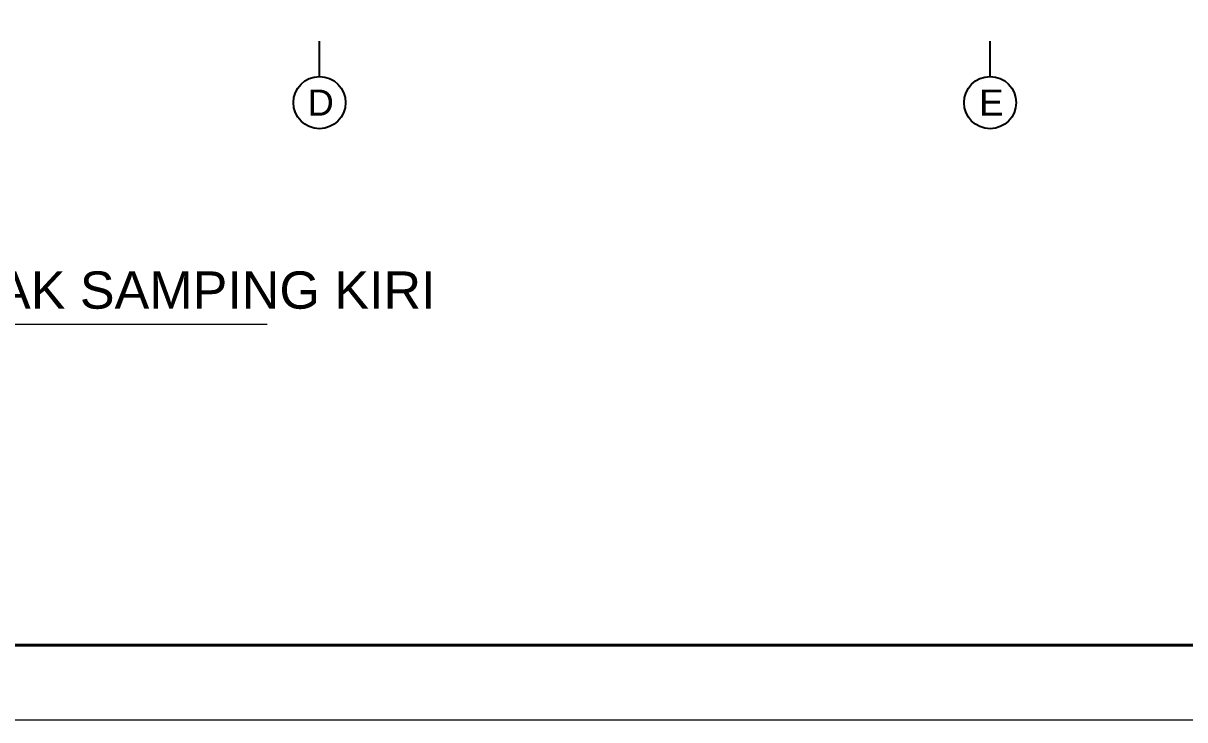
# Model space of a CAD drawing. Header units: inches. Extents: x 249 to 1192, y -18 to 440.
# Drawn here: x 621.88 to 637.47, y 170.49 to 179.83 of the extents above; entities that cross this region are included whole.
import ezdxf
from ezdxf.enums import TextEntityAlignment as Align

# ---------------------------------------------------------------- set-up
doc = ezdxf.new("R2010")
doc.units = ezdxf.units.IN
doc.header["$MEASUREMENT"] = 0
for name, color, linetype, lineweight in [('DIMENSI', 85, 'Continuous', 20), ('GRS KOP', 1, 'Continuous', 40), ('KOP', 7, 'Continuous', 20), ('TEXT (KETERANGAN)', 7, 'Continuous', 25)]:
    doc.layers.add(name, color=color, linetype=linetype, lineweight=lineweight)
doc.styles.add('ARIAL', font='arial.ttf')
doc.styles.add('S', font='SIMPLEX', dxfattribs={"width": 1.1})
doc.styles.get("Standard").update_dxf_attribs({"font": 'arial.ttf'})

# ---------------------------------------------------------------- blocks, each defined once
blk = doc.blocks.new('KOP-ARS')
at = {"layer": 'GRS KOP'}
blk.add_line((1, 1), (83, 1), dxfattribs=at)
at = {"layer": 'KOP'}
blk.add_lwpolyline([(0, 0), (84, 0), (84, 55), (0, 55)], close=True, dxfattribs=at)
for tag, height, p in [('SUKMA', 0.2, (78, 9.9)), ('1:100', 0.25, (81.3, 5.5)), ('1:100', 0.25, (81.3, 4.9)), ('1:100', 0.25, (81.3, 4.3)), ('AR-01', 0.35, (78.15, 2.7)), ('10', 0.35, (81.3, 2.7)), ('2012', 0.35, (81.3, 1.7))]:
    blk.add_attdef(tag, text='', height=height, dxfattribs=at).set_placement(p, align=Align.MIDDLE)
for p in [(73.7, 5.325), (73.7, 4.725), (73.7, 4.125)]:
    blk.add_attdef('-', p, '', height=0.35, dxfattribs=at)
blk = doc.blocks.new('JUDUL GAMBAR')
at = {"layer": 'DIMENSI'}
h = blk.add_hatch(color=256, dxfattribs=at)
h.paths.add_polyline_path([(-32.945, 252.895), (-32.945, 253.045, -0.414214), (-33.739, 253.838), (-33.889, 253.838, 0.414214)])
h.paths.add_polyline_path([(-32.945, 254.781), (-32.945, 254.631, -0.414214), (-32.152, 253.838), (-32.002, 253.838, 0.414214)])
for points in [[(-32.945, 255.382), (-32.945, 254.631)], [(-34.474, 253.838), (-26.071, 253.838)], [(-32.945, 253.045), (-32.945, 252.294)]]:
    blk.add_lwpolyline(points, dxfattribs=at)
for radius in [0.943, 0.793]:
    blk.add_circle((-32.945, 253.838), radius, dxfattribs=at)
at = {"layer": 'DIMENSI', "style": 'ARIAL'}
for tag, height, p in [('NO', 0.478, (-32.866, 254.188)), ('AR', 0.236, (-32.919, 253.551))]:
    blk.add_attdef(tag, text='', height=height, dxfattribs=at).set_placement(p, align=Align.MIDDLE_CENTER)
for tag, height, p in [('JUDUL', 0.5, (-31.652, 253.895)), ('SKALA', 0.3, (-31.658, 253.289))]:
    blk.add_attdef(tag, text='', height=height, dxfattribs=at).set_placement(p, align=Align.BOTTOM_LEFT)
blk = doc.blocks.new('NAV')
blk.add_circle((0, -0.4), 0.35)
at = {"style": 'S', "width": 0.75, "flags": 4}
blk.add_attdef('AV', text='', height=0.3, dxfattribs=at).set_placement((0, -0.4), align=Align.MIDDLE)

msp = doc.modelspace()

# ---------------------------------------------------------------- linework, layer by layer
at = {"layer": 'TEXT (KETERANGAN)'}
for points in [[(625.8553, 179.1139), (625.8553, 179.589)], [(634.8556, 179.1139), (634.8556, 179.589)]]:
    msp.add_lwpolyline(points, dxfattribs=at)

# ---------------------------------------------------------------- block references
at = {"layer": 'DIMENSI'}
msp.add_blockref('JUDUL GAMBAR', (651.2263, -78.0447), dxfattribs=at).add_auto_attribs({'AR': 'AR-09', 'NO': '2', 'SKALA': '1 : 100', 'JUDUL': 'TAMPAK SAMPING KIRI'})
at = {"layer": 'KOP'}
msp.add_blockref('KOP-ARS', (585.2179, 170.4885), dxfattribs=at)
at = {"layer": 'TEXT (KETERANGAN)'}
ref = msp.add_blockref('NAV', (625.8553, 179.1639), dxfattribs=at)
ref.add_attrib('AV', 'D', dxfattribs={"layer": '0', "height": 0.35, "flags": 4}).set_placement((625.8718, 178.7639), align=Align.MIDDLE)
ref = msp.add_blockref('NAV', (634.8556, 179.1639), dxfattribs=at)
ref.add_attrib('AV', 'E', dxfattribs={"layer": '0', "height": 0.35, "flags": 4}).set_placement((634.8721, 178.7639), align=Align.MIDDLE)

doc.saveas('drawing.dxf')
